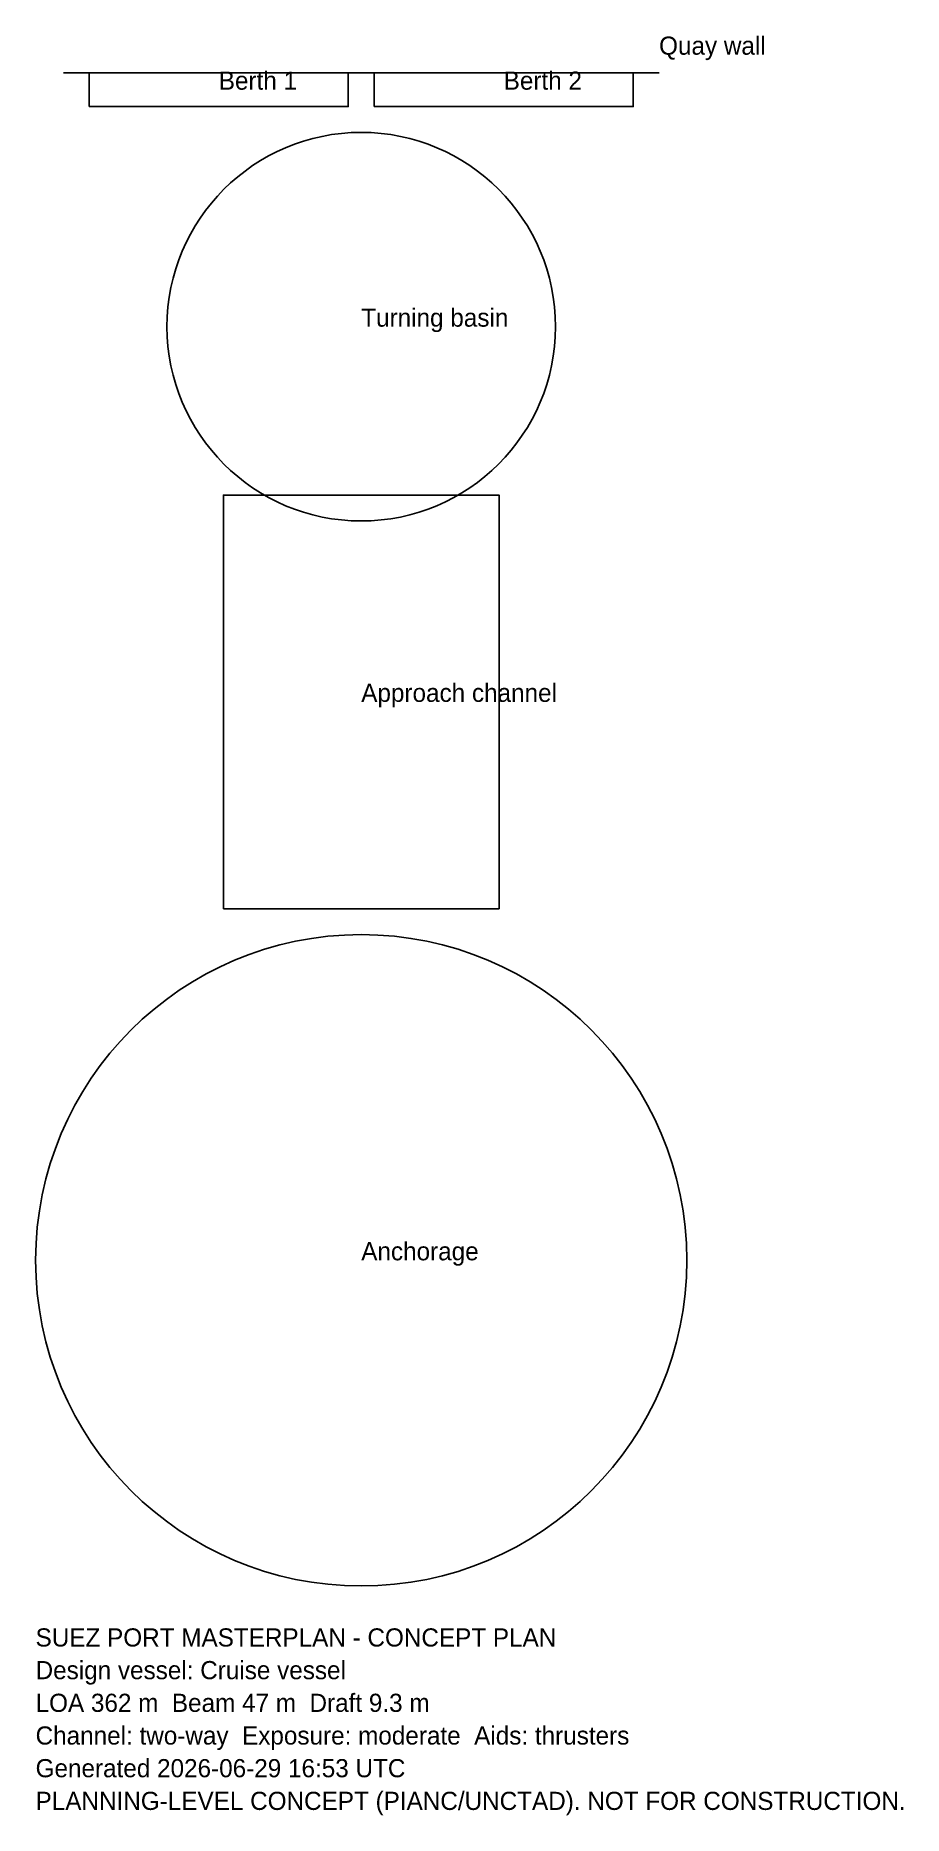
# Model space of a CAD drawing. Header units: metres. Extents: x -39 to 1174, y -2435 to 52.
import ezdxf

# ---------------------------------------------------------------- set-up
doc = ezdxf.new("R2010")
doc.units = ezdxf.units.M
for name, color, linetype in [('ANCHORAGE', 6, 'Continuous'), ('BERTH', 5, 'Continuous'), ('CHANNEL', 4, 'Continuous'), ('QUAY', 7, 'Continuous'), ('TURNING', 3, 'Continuous')]:
    doc.layers.add(name, color=color, linetype=linetype)

msp = doc.modelspace()

# ---------------------------------------------------------------- linework, layer by layer
at = {"layer": 'ANCHORAGE'}
msp.add_circle((416.3, -1659.44), 455.14, dxfattribs=at)
at = {"layer": 'BERTH'}
for points in [[(36.2, -47), (398.2, -47), (398.2, 0), (36.2, 0)], [(434.4, -47), (796.4, -47), (796.4, 0), (434.4, 0)]]:
    msp.add_lwpolyline(points, close=True, dxfattribs=at)
at = {"layer": 'CHANNEL'}
msp.add_lwpolyline([(223.6, -1168.1), (609, -1168.1), (609, -590), (223.6, -590)], close=True, dxfattribs=at)
at = {"layer": 'QUAY'}
msp.add_lwpolyline([(0, 0), (832.6, 0)], dxfattribs=at)
at = {"layer": 'TURNING'}
msp.add_circle((416.3, -354.7), 271.5, dxfattribs=at)

# ---------------------------------------------------------------- texts
at = {"color": 7}
for s, p in [('SUEZ PORT MASTERPLAN - CONCEPT PLAN', (-38.84, -2199.1632)), ('Design vessel: Cruise vessel', (-38.84, -2244.838128)), ('LOA 362 m  Beam 47 m  Draft 9.3 m', (-38.84, -2290.513056)), ('Channel: two-way  Exposure: moderate  Aids: thrusters', (-38.84, -2336.187984)), ('Generated 2026-06-29 16:53 UTC', (-38.84, -2381.862912)), ('PLANNING-LEVEL CONCEPT (PIANC/UNCTAD). NOT FOR CONSTRUCTION.', (-38.84, -2427.53784))]:
    msp.add_text(s, height=25.37496, dxfattribs=at).set_placement(p)
at = {"layer": 'ANCHORAGE', "color": 7}
msp.add_text('Anchorage', height=25.37496, dxfattribs=at).set_placement((416.3, -1659.44))
at = {"layer": 'BERTH', "color": 7}
for s, p in [('Berth 1', (217.2, -23.5)), ('Berth 2', (615.4, -23.5))]:
    msp.add_text(s, height=25.37496, dxfattribs=at).set_placement(p)
at = {"layer": 'CHANNEL', "color": 7}
msp.add_text('Approach channel', height=25.37496, dxfattribs=at).set_placement((416.3, -879.05))
at = {"layer": 'QUAY', "color": 7}
msp.add_text('Quay wall', height=25.37496, dxfattribs=at).set_placement((832.6, 25.37496))
at = {"layer": 'TURNING', "color": 7}
msp.add_text('Turning basin', height=25.37496, dxfattribs=at).set_placement((416.3, -354.7))

doc.saveas('drawing.dxf')
